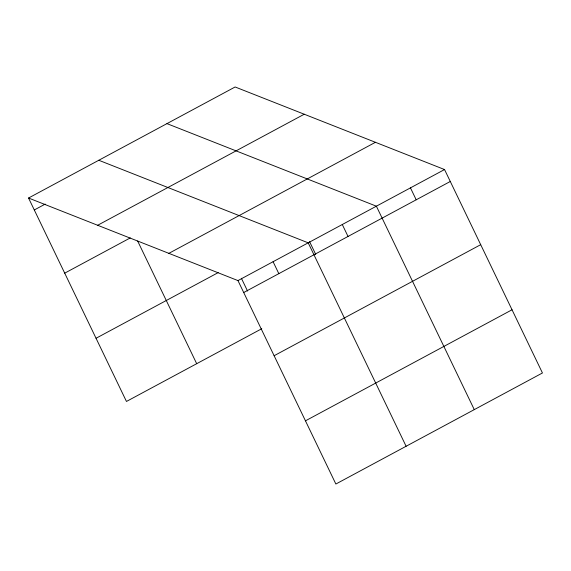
<?xml version="1.0" encoding="UTF-8"?>
<svg xmlns="http://www.w3.org/2000/svg" width="571" height="571" viewBox="0 0 571 571"><rect width="100%" height="100%" fill="white"/><g stroke="black" fill="none" stroke-linecap="round" stroke-linejoin="round"><path stroke-width="0.86" d="M28.55 198.023L235.131 86.978L444.545 169.544L542.45 372.977L335.869 484.022L237.964 280.589L28.55 198.023L126.455 401.456L261.768 328.718M34.296 209.964L45.223 204.09M97.655 225.274L304.236 114.221M64.709 273.159L130.259 237.914M168.859 253.346L375.44 142.293M96.042 338.268L218.186 272.61M237.964 280.589L444.545 169.544M243.71 292.53L450.291 181.478M274.123 355.726L480.703 244.674M305.456 420.834L512.037 309.782M166.96 123.621L376.375 206.188L474.28 409.621M98.79 160.265L308.204 242.832L406.109 446.265M410.456 187.866L416.202 199.8M342.286 224.51L348.032 236.451M309.553 241.612L315.713 254.409M273.081 261.711L278.826 273.652M241.383 278.263L247.543 291.06M137.654 241.026L196.695 363.698"/></g></svg>
